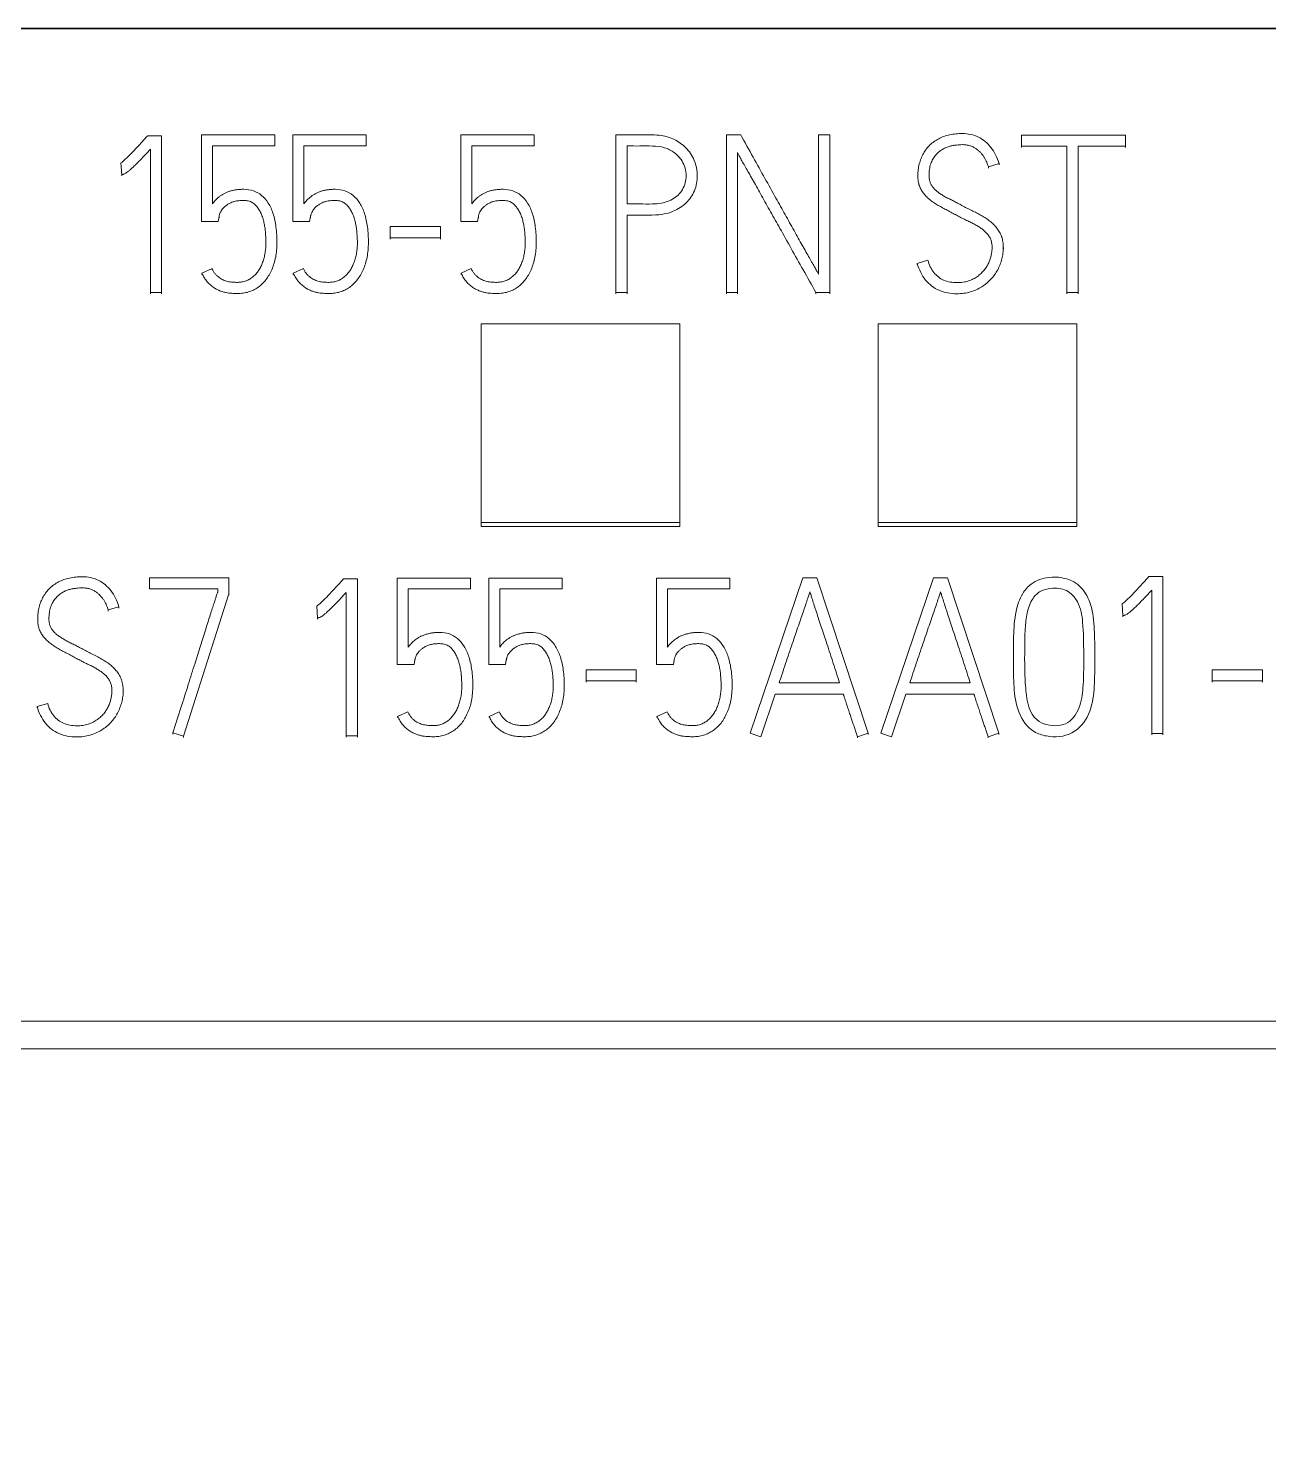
# Model space of a CAD drawing. Header units: millimetres. Extents: x 4137 to 6698, y 1400 to 3585.
# Drawn here: x 5911.28 to 5923.78, y 3358.62 to 3372.78 of the extents above; entities that cross this region are included whole.
import ezdxf

# ---------------------------------------------------------------- set-up
doc = ezdxf.new("R2010")
doc.units = ezdxf.units.MM
doc.layers.add('000-PI-Oprema', color=30, linetype='Continuous', lineweight=5)

msp = doc.modelspace()

# ---------------------------------------------------------------- linework, layer by layer
at = {"color": 0, "linetype": 'ByBlock', "lineweight": 0, "ltscale": 0.25}
msp.add_lwpolyline([(5903.448, 3372.785), (5938.248, 3372.785), (5938.248, 3225.778), (5903.448, 3225.778), (5903.448, 3372.785)], dxfattribs=at)
at = {"layer": '000-PI-Oprema', "color": 0, "linetype": 'ByBlock', "lineweight": 0}
for p, q in [((5933.248, 3372.778), (5908.448, 3372.778)), ((5912.489, 3371.701), (5912.628, 3371.701)), ((5912.628, 3371.701), (5912.628, 3370.121)), ((5913.769, 3371.71), (5913.03, 3371.71)), ((5913.03, 3371.71), (5913.03, 3370.838)), ((5913.141, 3371.015), (5913.141, 3371.6)), ((5913.141, 3371.6), (5913.769, 3371.6)), ((5913.769, 3371.6), (5913.769, 3371.71)), ((5914.69, 3371.71), (5913.951, 3371.71)), ((5913.951, 3371.71), (5913.951, 3370.838)), ((5914.062, 3371.015), (5914.062, 3371.6)), ((5914.062, 3371.6), (5914.69, 3371.6)), ((5914.69, 3371.6), (5914.69, 3371.71)), ((5915.642, 3371.71), (5915.642, 3370.838)), ((5916.381, 3371.71), (5915.642, 3371.71)), ((5915.753, 3371.6), (5916.381, 3371.6)), ((5915.753, 3371.015), (5915.753, 3371.6)), ((5916.381, 3371.6), (5916.381, 3371.71)), ((5917.204, 3370.123), (5917.204, 3371.71)), ((5917.318, 3371.015), (5917.318, 3371.598)), ((5918.318, 3371.71), (5918.318, 3370.123)), ((5918.463, 3371.71), (5918.318, 3371.71)), ((5919.359, 3371.71), (5919.246, 3371.71)), ((5919.246, 3371.71), (5919.246, 3370.306)), ((5919.359, 3370.123), (5919.359, 3371.71)), ((5922.337, 3371.708), (5921.292, 3371.708)), ((5921.292, 3371.708), (5921.292, 3371.596)), ((5921.292, 3371.596), (5921.749, 3371.596)), ((5921.292, 3371.596), (5921.292, 3371.583)), ((5921.749, 3371.596), (5921.749, 3370.123)), ((5921.862, 3370.123), (5921.862, 3371.596)), ((5921.862, 3371.596), (5922.337, 3371.596)), ((5922.337, 3371.596), (5922.337, 3371.708)), ((5922.337, 3371.596), (5922.337, 3371.583)), ((5912.518, 3370.121), (5912.518, 3371.565)), ((5918.429, 3370.123), (5918.429, 3371.532)), ((5912.22, 3371.427), (5912.22, 3371.414)), ((5912.227, 3371.31), (5912.22, 3371.427)), ((5912.227, 3371.31), (5912.227, 3371.297)), ((5920.247, 3371.299), (5920.247, 3371.287)), ((5920.957, 3371.389), (5921.066, 3371.42)), ((5920.957, 3371.389), (5920.957, 3371.376)), ((5921.066, 3371.42), (5921.066, 3371.407)), ((5918.025, 3371.284), (5918.025, 3371.296)), ((5913.199, 3370.838), (5913.208, 3370.887)), ((5913.208, 3370.887), (5913.208, 3370.874)), ((5914.12, 3370.838), (5914.129, 3370.887)), ((5914.129, 3370.887), (5914.129, 3370.874)), ((5915.811, 3370.838), (5915.82, 3370.887)), ((5915.82, 3370.887), (5915.82, 3370.874)), ((5917.318, 3370.902), (5917.318, 3370.123)), ((5913.03, 3370.838), (5913.199, 3370.838)), ((5913.951, 3370.838), (5914.12, 3370.838)), ((5915.438, 3370.786), (5914.932, 3370.786)), ((5914.932, 3370.786), (5914.932, 3370.673)), ((5915.438, 3370.673), (5915.438, 3370.786)), ((5915.642, 3370.838), (5915.811, 3370.838)), ((5913.791, 3370.62), (5913.791, 3370.633)), ((5914.712, 3370.62), (5914.712, 3370.633)), ((5914.932, 3370.673), (5915.438, 3370.673)), ((5914.932, 3370.673), (5914.932, 3370.661)), ((5915.438, 3370.673), (5915.438, 3370.661)), ((5916.403, 3370.62), (5916.403, 3370.633)), ((5921.108, 3370.562), (5921.108, 3370.574)), ((5913.137, 3370.363), (5913.035, 3370.317)), ((5913.035, 3370.317), (5913.035, 3370.304)), ((5914.058, 3370.363), (5913.956, 3370.317)), ((5913.956, 3370.317), (5913.956, 3370.304)), ((5915.749, 3370.363), (5915.647, 3370.317)), ((5915.647, 3370.317), (5915.647, 3370.304)), ((5920.349, 3370.447), (5920.24, 3370.416)), ((5920.24, 3370.416), (5920.24, 3370.403)), ((5912.518, 3370.121), (5912.518, 3370.108)), ((5912.628, 3370.121), (5912.518, 3370.121)), ((5912.628, 3370.121), (5912.628, 3370.108)), ((5917.204, 3370.123), (5917.204, 3370.11)), ((5917.318, 3370.123), (5917.204, 3370.123)), ((5917.318, 3370.123), (5917.318, 3370.11)), ((5918.318, 3370.123), (5918.318, 3370.11)), ((5918.318, 3370.123), (5918.429, 3370.123)), ((5918.429, 3370.123), (5918.429, 3370.11)), ((5919.219, 3370.123), (5919.359, 3370.123)), ((5919.219, 3370.123), (5919.219, 3370.11)), ((5919.359, 3370.123), (5919.359, 3370.11)), ((5921.749, 3370.123), (5921.862, 3370.123)), ((5921.749, 3370.123), (5921.749, 3370.11)), ((5921.862, 3370.123), (5921.862, 3370.11)), ((5915.848, 3369.806), (5917.848, 3369.806)), ((5915.848, 3367.805), (5915.848, 3369.806)), ((5917.848, 3369.806), (5917.848, 3367.805)), ((5919.848, 3367.805), (5919.848, 3369.806)), ((5919.848, 3369.806), (5921.848, 3369.806)), ((5921.848, 3369.806), (5921.848, 3367.805)), ((5917.848, 3367.805), (5915.848, 3367.805)), ((5915.848, 3367.805), (5915.848, 3367.767)), ((5915.848, 3367.767), (5917.848, 3367.767)), ((5917.848, 3367.805), (5917.848, 3367.767)), ((5921.848, 3367.805), (5919.848, 3367.805)), ((5919.848, 3367.805), (5919.848, 3367.767)), ((5919.848, 3367.767), (5921.848, 3367.767)), ((5921.848, 3367.805), (5921.848, 3367.767)), ((5913.305, 3367.249), (5912.506, 3367.249)), ((5912.506, 3367.249), (5912.506, 3367.137)), ((5913.305, 3367.088), (5913.305, 3367.249)), ((5914.462, 3367.238), (5914.601, 3367.238)), ((5914.601, 3367.238), (5914.601, 3365.657)), ((5915.742, 3367.247), (5915.003, 3367.247)), ((5915.003, 3367.247), (5915.003, 3366.375)), ((5915.742, 3367.137), (5915.742, 3367.247)), ((5916.663, 3367.247), (5915.924, 3367.247)), ((5915.924, 3367.247), (5915.924, 3366.375)), ((5916.663, 3367.137), (5916.663, 3367.247)), ((5918.354, 3367.247), (5917.615, 3367.247)), ((5917.615, 3367.247), (5917.615, 3366.375)), ((5918.354, 3367.137), (5918.354, 3367.247)), ((5919.088, 3367.249), (5918.558, 3365.684)), ((5919.23, 3367.249), (5919.088, 3367.249)), ((5919.747, 3365.684), (5919.23, 3367.249)), ((5920.404, 3367.249), (5919.874, 3365.684)), ((5920.546, 3367.249), (5920.404, 3367.249)), ((5921.063, 3365.684), (5920.546, 3367.249)), ((5922.575, 3367.262), (5922.715, 3367.262)), ((5922.715, 3367.262), (5922.715, 3365.681)), ((5912.506, 3367.137), (5913.194, 3367.137)), ((5912.85, 3365.653), (5913.305, 3367.088)), ((5913.194, 3367.137), (5913.194, 3367.106)), ((5913.305, 3367.088), (5913.305, 3367.075)), ((5914.49, 3365.657), (5914.49, 3367.101)), ((5915.114, 3366.551), (5915.114, 3367.137)), ((5915.114, 3367.137), (5915.742, 3367.137)), ((5916.035, 3366.551), (5916.035, 3367.137)), ((5916.035, 3367.137), (5916.663, 3367.137)), ((5917.726, 3366.551), (5917.726, 3367.137)), ((5917.726, 3367.137), (5918.354, 3367.137)), ((5922.604, 3365.681), (5922.604, 3367.125)), ((5912.091, 3366.925), (5912.2, 3366.956)), ((5912.091, 3366.925), (5912.091, 3366.913)), ((5912.2, 3366.956), (5912.2, 3366.943)), ((5914.193, 3366.963), (5914.193, 3366.95)), ((5914.2, 3366.846), (5914.193, 3366.963)), ((5922.313, 3366.87), (5922.306, 3366.987)), ((5922.306, 3366.987), (5922.306, 3366.974)), ((5911.381, 3366.836), (5911.381, 3366.823)), ((5914.2, 3366.846), (5914.2, 3366.833)), ((5922.313, 3366.87), (5922.313, 3366.857)), ((5921.21, 3366.49), (5921.21, 3366.477)), ((5915.003, 3366.375), (5915.172, 3366.375)), ((5915.172, 3366.375), (5915.181, 3366.423)), ((5915.181, 3366.423), (5915.181, 3366.411)), ((5915.924, 3366.375), (5916.093, 3366.375)), ((5916.093, 3366.375), (5916.101, 3366.423)), ((5916.101, 3366.423), (5916.101, 3366.411)), ((5917.615, 3366.375), (5917.784, 3366.375)), ((5917.784, 3366.375), (5917.792, 3366.423)), ((5917.792, 3366.423), (5917.792, 3366.411)), ((5922.029, 3366.459), (5922.029, 3366.471)), ((5916.905, 3366.322), (5916.905, 3366.21)), ((5917.411, 3366.322), (5916.905, 3366.322)), ((5916.905, 3366.21), (5917.411, 3366.21)), ((5916.905, 3366.21), (5916.905, 3366.197)), ((5917.411, 3366.21), (5917.411, 3366.322)), ((5917.411, 3366.21), (5917.411, 3366.197)), ((5923.212, 3366.322), (5923.718, 3366.322)), ((5923.212, 3366.21), (5923.212, 3366.322)), ((5923.212, 3366.21), (5923.212, 3366.197)), ((5923.718, 3366.21), (5923.212, 3366.21)), ((5923.718, 3366.322), (5923.718, 3366.21)), ((5923.718, 3366.21), (5923.718, 3366.197)), ((5912.242, 3366.098), (5912.242, 3366.111)), ((5915.764, 3366.157), (5915.764, 3366.169)), ((5916.685, 3366.157), (5916.685, 3366.169)), ((5918.376, 3366.157), (5918.376, 3366.169)), ((5918.665, 3365.649), (5918.811, 3366.078)), ((5918.811, 3366.078), (5919.497, 3366.078)), ((5919.459, 3366.19), (5918.849, 3366.19)), ((5919.497, 3366.078), (5919.497, 3366.065)), ((5919.981, 3365.649), (5920.127, 3366.078)), ((5920.127, 3366.078), (5920.813, 3366.078)), ((5920.775, 3366.19), (5920.165, 3366.19)), ((5920.813, 3366.078), (5920.813, 3366.065)), ((5911.483, 3365.983), (5911.375, 3365.952)), ((5911.375, 3365.952), (5911.375, 3365.94)), ((5915.109, 3365.9), (5915.007, 3365.853)), ((5915.007, 3365.853), (5915.007, 3365.841)), ((5916.03, 3365.9), (5915.928, 3365.853)), ((5915.928, 3365.853), (5915.928, 3365.841)), ((5917.721, 3365.9), (5917.619, 3365.853)), ((5917.619, 3365.853), (5917.619, 3365.841)), ((5912.744, 3365.688), (5912.744, 3365.675)), ((5912.744, 3365.688), (5912.85, 3365.653)), ((5912.85, 3365.653), (5912.85, 3365.64)), ((5914.601, 3365.657), (5914.49, 3365.657)), ((5914.49, 3365.657), (5914.49, 3365.645)), ((5914.601, 3365.657), (5914.601, 3365.645)), ((5918.558, 3365.684), (5918.665, 3365.649)), ((5919.639, 3365.649), (5919.747, 3365.684)), ((5919.639, 3365.649), (5919.639, 3365.636)), ((5919.747, 3365.684), (5919.747, 3365.671)), ((5919.874, 3365.684), (5919.981, 3365.649)), ((5920.955, 3365.649), (5921.063, 3365.684)), ((5920.955, 3365.649), (5920.955, 3365.636)), ((5921.063, 3365.684), (5921.063, 3365.671)), ((5922.715, 3365.681), (5922.604, 3365.681)), ((5922.604, 3365.681), (5922.604, 3365.669)), ((5922.715, 3365.681), (5922.715, 3365.669)), ((5933.248, 3362.784), (5908.448, 3362.784)), ((5933.348, 3362.504), (5908.348, 3362.504))]:
    msp.add_line(p, q, dxfattribs=at)
for points, knots in [([(5921.066, 3371.42), (5921.056, 3371.45), (5921.034, 3371.508), (5920.987, 3371.585), (5920.927, 3371.646), (5920.858, 3371.691), (5920.779, 3371.718), (5920.701, 3371.725), (5920.63, 3371.721), (5920.568, 3371.712), (5920.51, 3371.695), (5920.457, 3371.672), (5920.41, 3371.644), (5920.368, 3371.609), (5920.332, 3371.568), (5920.302, 3371.523), (5920.278, 3371.472), (5920.26, 3371.417), (5920.249, 3371.358), (5920.246, 3371.3), (5920.249, 3371.245), (5920.26, 3371.197), (5920.28, 3371.155), (5920.306, 3371.118), (5920.336, 3371.084), (5920.371, 3371.053), (5920.41, 3371.025), (5920.452, 3370.999), (5920.497, 3370.975), (5920.543, 3370.951), (5920.59, 3370.926), (5920.637, 3370.9), (5920.682, 3370.876), (5920.727, 3370.854), (5920.77, 3370.833), (5920.811, 3370.813), (5920.85, 3370.792), (5920.885, 3370.769), (5920.916, 3370.744), (5920.943, 3370.717), (5920.966, 3370.688), (5920.983, 3370.655), (5920.993, 3370.616), (5920.996, 3370.577), (5920.993, 3370.538), (5920.987, 3370.501), (5920.976, 3370.461), (5920.961, 3370.421), (5920.941, 3370.383), (5920.915, 3370.347), (5920.884, 3370.313), (5920.847, 3370.283), (5920.805, 3370.257), (5920.756, 3370.236), (5920.7, 3370.225), (5920.615, 3370.219), (5920.505, 3370.235), (5920.398, 3370.32), (5920.358, 3370.402), (5920.349, 3370.447)], [0, 0, 0, 0, 0.029502, 0.056552, 0.082213, 0.107035, 0.131706, 0.157625, 0.177725, 0.196768, 0.215008, 0.232485, 0.249262, 0.265692, 0.282067, 0.298646, 0.315747, 0.333416, 0.35172, 0.370963, 0.387214, 0.402039, 0.415923, 0.429557, 0.443355, 0.457518, 0.472137, 0.48722, 0.502837, 0.518847, 0.535063, 0.551489, 0.567151, 0.582304, 0.596956, 0.611001, 0.624363, 0.637091, 0.649186, 0.660727, 0.671894, 0.683121, 0.695107, 0.708316, 0.719066, 0.730707, 0.743348, 0.756492, 0.769735, 0.783289, 0.797204, 0.811603, 0.826753, 0.842746, 0.859925, 0.878764, 0.920226, 0.957605, 1, 1, 1, 1]), ([(5912.22, 3371.427), (5912.235, 3371.439), (5912.269, 3371.468), (5912.323, 3371.522), (5912.379, 3371.582), (5912.436, 3371.643), (5912.47, 3371.681), (5912.489, 3371.701)], [0, 0, 0, 0, 0.14828, 0.351812, 0.596934, 0.786757, 1, 1, 1, 1]), ([(5917.204, 3371.71), (5917.266, 3371.71), (5917.389, 3371.709), (5917.542, 3371.712), (5917.679, 3371.706), (5917.798, 3371.668), (5917.918, 3371.586), (5918.011, 3371.445), (5918.038, 3371.272), (5917.99, 3371.11), (5917.888, 3370.991), (5917.762, 3370.925), (5917.627, 3370.9), (5917.513, 3370.903), (5917.406, 3370.902), (5917.347, 3370.902), (5917.318, 3370.902)], [0, 0, 0, 0, 0.093054, 0.186108, 0.233138, 0.300348, 0.37133, 0.450927, 0.550731, 0.628401, 0.702858, 0.783505, 0.838036, 0.909661, 0.955896, 1, 1, 1, 1]), ([(5917.318, 3371.598), (5917.36, 3371.598), (5917.445, 3371.597), (5917.571, 3371.6), (5917.693, 3371.589), (5917.811, 3371.529), (5917.902, 3371.416), (5917.924, 3371.263), (5917.867, 3371.122), (5917.737, 3371.029), (5917.588, 3371.011), (5917.445, 3371.015), (5917.36, 3371.015), (5917.318, 3371.015)], [0, 0, 0, 0, 0.084625, 0.169251, 0.250364, 0.325848, 0.426643, 0.527499, 0.623199, 0.715506, 0.830749, 0.915375, 1, 1, 1, 1]), ([(5919.246, 3370.306), (5919.241, 3370.315), (5919.23, 3370.336), (5919.209, 3370.373), (5919.183, 3370.419), (5919.153, 3370.472), (5919.119, 3370.533), (5919.082, 3370.599), (5919.042, 3370.671), (5918.999, 3370.747), (5918.955, 3370.826), (5918.909, 3370.907), (5918.864, 3370.99), (5918.796, 3371.111), (5918.704, 3371.276), (5918.586, 3371.489), (5918.504, 3371.635), (5918.463, 3371.71)], [0, 0, 0, 0, 0.019057, 0.045144, 0.078261, 0.117077, 0.160259, 0.207807, 0.259003, 0.31313, 0.370188, 0.428711, 0.487234, 0.545757, 0.688172, 0.839586, 1, 1, 1, 1]), ([(5920.24, 3370.416), (5920.249, 3370.384), (5920.272, 3370.325), (5920.321, 3370.247), (5920.384, 3370.185), (5920.46, 3370.141), (5920.546, 3370.115), (5920.631, 3370.108), (5920.709, 3370.113), (5920.775, 3370.126), (5920.836, 3370.149), (5920.891, 3370.179), (5920.941, 3370.214), (5920.984, 3370.255), (5921.021, 3370.301), (5921.052, 3370.351), (5921.077, 3370.404), (5921.095, 3370.46), (5921.105, 3370.517), (5921.109, 3370.575), (5921.105, 3370.631), (5921.093, 3370.684), (5921.072, 3370.731), (5921.043, 3370.772), (5921.011, 3370.809), (5920.973, 3370.842), (5920.931, 3370.871), (5920.886, 3370.899), (5920.838, 3370.924), (5920.789, 3370.948), (5920.739, 3370.973), (5920.693, 3370.998), (5920.648, 3371.022), (5920.605, 3371.044), (5920.565, 3371.064), (5920.526, 3371.083), (5920.491, 3371.104), (5920.459, 3371.125), (5920.43, 3371.147), (5920.406, 3371.171), (5920.386, 3371.198), (5920.371, 3371.227), (5920.362, 3371.261), (5920.359, 3371.306), (5920.362, 3371.359), (5920.374, 3371.417), (5920.396, 3371.464), (5920.423, 3371.503), (5920.454, 3371.536), (5920.488, 3371.561), (5920.524, 3371.58), (5920.561, 3371.595), (5920.599, 3371.603), (5920.634, 3371.607), (5920.666, 3371.61), (5920.699, 3371.612), (5920.734, 3371.61), (5920.77, 3371.602), (5920.803, 3371.589), (5920.831, 3371.572), (5920.857, 3371.553), (5920.88, 3371.531), (5920.899, 3371.508), (5920.916, 3371.484), (5920.929, 3371.459), (5920.941, 3371.434), (5920.95, 3371.411), (5920.955, 3371.396), (5920.957, 3371.389)], [0, 0, 0, 0, 0.030216, 0.057834, 0.084112, 0.110126, 0.13699, 0.166062, 0.187444, 0.207786, 0.227532, 0.246694, 0.265147, 0.28321, 0.301078, 0.318906, 0.33698, 0.354995, 0.372624, 0.390132, 0.408102, 0.424528, 0.439934, 0.454952, 0.469937, 0.485134, 0.500714, 0.516729, 0.533253, 0.550073, 0.566929, 0.583824, 0.598837, 0.613277, 0.627146, 0.64033, 0.652736, 0.664395, 0.675364, 0.685785, 0.695827, 0.705789, 0.716159, 0.727332, 0.74751, 0.765141, 0.780786, 0.795151, 0.808601, 0.821478, 0.833928, 0.845962, 0.857807, 0.868933, 0.878649, 0.88698, 0.899043, 0.910208, 0.920757, 0.930874, 0.940594, 0.950061, 0.959303, 0.96829, 0.9771, 0.985473, 0.993098, 1, 1, 1, 1]), ([(5912.518, 3371.565), (5912.5, 3371.546), (5912.466, 3371.511), (5912.42, 3371.462), (5912.381, 3371.423), (5912.348, 3371.391), (5912.321, 3371.365), (5912.297, 3371.345), (5912.278, 3371.33), (5912.263, 3371.32), (5912.251, 3371.314), (5912.242, 3371.312), (5912.234, 3371.31), (5912.229, 3371.31), (5912.227, 3371.31)], [0, 0, 0, 0, 0.200504, 0.370797, 0.510902, 0.6264, 0.722885, 0.800448, 0.861213, 0.907383, 0.939504, 0.963232, 0.983337, 1, 1, 1, 1]), ([(5918.429, 3371.532), (5918.434, 3371.523), (5918.445, 3371.503), (5918.464, 3371.467), (5918.49, 3371.422), (5918.52, 3371.369), (5918.554, 3371.309), (5918.591, 3371.243), (5918.631, 3371.171), (5918.674, 3371.096), (5918.718, 3371.016), (5918.764, 3370.934), (5918.811, 3370.851), (5918.88, 3370.729), (5918.973, 3370.562), (5919.094, 3370.347), (5919.177, 3370.199), (5919.219, 3370.123)], [0, 0, 0, 0, 0.017881, 0.043036, 0.075471, 0.113785, 0.156579, 0.203853, 0.254825, 0.308715, 0.365522, 0.423995, 0.482881, 0.542179, 0.685414, 0.838021, 1, 1, 1, 1]), ([(5913.035, 3370.317), (5913.042, 3370.301), (5913.058, 3370.27), (5913.086, 3370.23), (5913.119, 3370.198), (5913.153, 3370.173), (5913.187, 3370.152), (5913.221, 3370.137), (5913.255, 3370.126), (5913.288, 3370.119), (5913.32, 3370.115), (5913.348, 3370.114), (5913.373, 3370.112), (5913.406, 3370.112), (5913.45, 3370.115), (5913.504, 3370.126), (5913.554, 3370.146), (5913.601, 3370.173), (5913.644, 3370.208), (5913.681, 3370.25), (5913.713, 3370.298), (5913.74, 3370.352), (5913.763, 3370.412), (5913.78, 3370.478), (5913.789, 3370.55), (5913.793, 3370.652), (5913.786, 3370.776), (5913.759, 3370.911), (5913.711, 3371.021), (5913.643, 3371.103), (5913.555, 3371.153), (5913.476, 3371.163), (5913.417, 3371.161), (5913.379, 3371.157), (5913.345, 3371.151), (5913.313, 3371.142), (5913.283, 3371.131), (5913.257, 3371.118), (5913.232, 3371.103), (5913.21, 3371.087), (5913.19, 3371.07), (5913.172, 3371.052), (5913.155, 3371.034), (5913.146, 3371.021), (5913.141, 3371.015)], [0, 0, 0, 0, 0.024069, 0.045895, 0.065947, 0.084694, 0.102332, 0.119106, 0.135048, 0.150058, 0.164263, 0.177124, 0.187995, 0.196882, 0.221955, 0.246228, 0.270266, 0.294235, 0.318316, 0.3431, 0.368916, 0.395996, 0.424718, 0.455141, 0.487371, 0.521739, 0.59301, 0.653818, 0.706175, 0.751859, 0.794087, 0.838462, 0.856298, 0.873015, 0.888721, 0.903495, 0.9174, 0.930548, 0.943125, 0.955271, 0.967063, 0.978466, 0.989425, 1, 1, 1, 1]), ([(5913.956, 3370.317), (5913.963, 3370.301), (5913.979, 3370.27), (5914.007, 3370.23), (5914.04, 3370.198), (5914.073, 3370.173), (5914.108, 3370.152), (5914.142, 3370.137), (5914.176, 3370.126), (5914.209, 3370.119), (5914.241, 3370.115), (5914.269, 3370.114), (5914.294, 3370.112), (5914.327, 3370.112), (5914.371, 3370.115), (5914.425, 3370.126), (5914.475, 3370.146), (5914.522, 3370.173), (5914.564, 3370.208), (5914.602, 3370.25), (5914.634, 3370.298), (5914.661, 3370.352), (5914.684, 3370.412), (5914.7, 3370.478), (5914.71, 3370.55), (5914.714, 3370.652), (5914.707, 3370.776), (5914.68, 3370.911), (5914.632, 3371.021), (5914.564, 3371.103), (5914.476, 3371.153), (5914.397, 3371.163), (5914.338, 3371.161), (5914.3, 3371.157), (5914.266, 3371.151), (5914.234, 3371.142), (5914.204, 3371.131), (5914.178, 3371.118), (5914.153, 3371.103), (5914.131, 3371.087), (5914.111, 3371.07), (5914.093, 3371.052), (5914.076, 3371.034), (5914.067, 3371.021), (5914.062, 3371.015)], [0, 0, 0, 0, 0.024069, 0.045895, 0.065947, 0.084694, 0.102332, 0.119106, 0.135048, 0.150058, 0.164263, 0.177124, 0.187995, 0.196882, 0.221955, 0.246228, 0.270266, 0.294235, 0.318316, 0.3431, 0.368916, 0.395996, 0.424718, 0.455141, 0.487371, 0.521739, 0.59301, 0.653818, 0.706175, 0.751859, 0.794087, 0.838462, 0.856298, 0.873015, 0.888721, 0.903495, 0.9174, 0.930548, 0.943125, 0.955271, 0.967063, 0.978466, 0.989425, 1, 1, 1, 1]), ([(5915.647, 3370.317), (5915.654, 3370.301), (5915.67, 3370.27), (5915.698, 3370.23), (5915.731, 3370.198), (5915.764, 3370.173), (5915.799, 3370.152), (5915.833, 3370.137), (5915.867, 3370.126), (5915.9, 3370.119), (5915.932, 3370.115), (5915.96, 3370.114), (5915.985, 3370.112), (5916.018, 3370.112), (5916.062, 3370.115), (5916.116, 3370.126), (5916.166, 3370.146), (5916.213, 3370.173), (5916.255, 3370.208), (5916.293, 3370.25), (5916.325, 3370.298), (5916.352, 3370.352), (5916.375, 3370.412), (5916.391, 3370.478), (5916.401, 3370.55), (5916.405, 3370.652), (5916.398, 3370.776), (5916.371, 3370.911), (5916.323, 3371.021), (5916.255, 3371.103), (5916.167, 3371.153), (5916.088, 3371.163), (5916.029, 3371.161), (5915.991, 3371.157), (5915.957, 3371.151), (5915.925, 3371.142), (5915.895, 3371.131), (5915.869, 3371.118), (5915.844, 3371.103), (5915.822, 3371.087), (5915.802, 3371.07), (5915.784, 3371.052), (5915.767, 3371.034), (5915.758, 3371.021), (5915.753, 3371.015)], [0, 0, 0, 0, 0.024069, 0.045895, 0.065947, 0.084694, 0.102332, 0.119106, 0.135048, 0.150058, 0.164263, 0.177124, 0.187995, 0.196882, 0.221955, 0.246228, 0.270266, 0.294235, 0.318316, 0.3431, 0.368916, 0.395996, 0.424718, 0.455141, 0.487371, 0.521739, 0.59301, 0.653818, 0.706175, 0.751859, 0.794087, 0.838462, 0.856298, 0.873015, 0.888721, 0.903495, 0.9174, 0.930548, 0.943125, 0.955271, 0.967063, 0.978466, 0.989425, 1, 1, 1, 1]), ([(5913.208, 3370.887), (5913.208, 3370.889), (5913.209, 3370.895), (5913.212, 3370.905), (5913.217, 3370.92), (5913.224, 3370.937), (5913.237, 3370.956), (5913.252, 3370.975), (5913.273, 3370.994), (5913.298, 3371.012), (5913.328, 3371.028), (5913.365, 3371.041), (5913.408, 3371.048), (5913.455, 3371.051), (5913.502, 3371.047), (5913.544, 3371.03), (5913.578, 3371.002), (5913.604, 3370.967), (5913.627, 3370.928), (5913.645, 3370.885), (5913.658, 3370.839), (5913.668, 3370.792), (5913.674, 3370.746), (5913.677, 3370.702), (5913.68, 3370.662), (5913.681, 3370.619), (5913.679, 3370.573), (5913.673, 3370.522), (5913.662, 3370.473), (5913.648, 3370.427), (5913.63, 3370.384), (5913.608, 3370.345), (5913.582, 3370.311), (5913.552, 3370.281), (5913.518, 3370.256), (5913.48, 3370.238), (5913.438, 3370.227), (5913.401, 3370.224), (5913.369, 3370.225), (5913.344, 3370.226), (5913.32, 3370.228), (5913.296, 3370.232), (5913.272, 3370.239), (5913.25, 3370.248), (5913.228, 3370.26), (5913.207, 3370.274), (5913.187, 3370.29), (5913.168, 3370.31), (5913.151, 3370.335), (5913.141, 3370.353), (5913.137, 3370.363)], [0, 0, 0, 0, 0.003835, 0.010291, 0.019409, 0.030552, 0.043292, 0.05784, 0.074033, 0.091897, 0.111744, 0.133944, 0.159245, 0.188187, 0.215554, 0.240583, 0.265389, 0.291021, 0.31727, 0.344637, 0.372616, 0.400483, 0.428409, 0.454895, 0.478324, 0.498718, 0.529219, 0.559061, 0.588457, 0.616902, 0.643928, 0.66984, 0.694837, 0.719271, 0.743714, 0.768159, 0.792837, 0.81861, 0.833136, 0.847541, 0.86185, 0.876011, 0.890073, 0.904195, 0.91847, 0.932995, 0.947925, 0.96372, 0.980987, 1, 1, 1, 1]), ([(5914.129, 3370.887), (5914.129, 3370.889), (5914.13, 3370.895), (5914.133, 3370.905), (5914.138, 3370.92), (5914.145, 3370.937), (5914.158, 3370.956), (5914.173, 3370.975), (5914.193, 3370.994), (5914.219, 3371.012), (5914.249, 3371.028), (5914.286, 3371.041), (5914.329, 3371.048), (5914.376, 3371.051), (5914.423, 3371.047), (5914.465, 3371.03), (5914.499, 3371.002), (5914.525, 3370.967), (5914.548, 3370.928), (5914.566, 3370.885), (5914.579, 3370.839), (5914.589, 3370.792), (5914.595, 3370.746), (5914.598, 3370.702), (5914.601, 3370.662), (5914.602, 3370.619), (5914.6, 3370.573), (5914.594, 3370.522), (5914.583, 3370.473), (5914.569, 3370.427), (5914.551, 3370.384), (5914.529, 3370.345), (5914.503, 3370.311), (5914.473, 3370.281), (5914.439, 3370.256), (5914.401, 3370.238), (5914.359, 3370.227), (5914.321, 3370.224), (5914.29, 3370.225), (5914.265, 3370.226), (5914.241, 3370.228), (5914.217, 3370.232), (5914.193, 3370.239), (5914.171, 3370.248), (5914.149, 3370.26), (5914.128, 3370.274), (5914.108, 3370.29), (5914.089, 3370.31), (5914.072, 3370.335), (5914.062, 3370.353), (5914.058, 3370.363)], [0, 0, 0, 0, 0.003835, 0.010291, 0.019409, 0.030552, 0.043292, 0.05784, 0.074033, 0.091897, 0.111744, 0.133944, 0.159245, 0.188187, 0.215554, 0.240583, 0.265389, 0.291021, 0.31727, 0.344637, 0.372616, 0.400483, 0.428409, 0.454895, 0.478324, 0.498718, 0.529219, 0.559061, 0.588457, 0.616902, 0.643928, 0.66984, 0.694837, 0.719271, 0.743714, 0.768159, 0.792837, 0.81861, 0.833136, 0.847541, 0.86185, 0.876011, 0.890073, 0.904195, 0.91847, 0.932995, 0.947925, 0.96372, 0.980987, 1, 1, 1, 1]), ([(5915.82, 3370.887), (5915.82, 3370.889), (5915.821, 3370.895), (5915.824, 3370.905), (5915.829, 3370.92), (5915.836, 3370.937), (5915.849, 3370.956), (5915.864, 3370.975), (5915.884, 3370.994), (5915.91, 3371.012), (5915.94, 3371.028), (5915.977, 3371.041), (5916.02, 3371.048), (5916.067, 3371.051), (5916.114, 3371.047), (5916.156, 3371.03), (5916.19, 3371.002), (5916.216, 3370.967), (5916.239, 3370.928), (5916.257, 3370.885), (5916.27, 3370.839), (5916.28, 3370.792), (5916.286, 3370.746), (5916.289, 3370.702), (5916.292, 3370.662), (5916.293, 3370.619), (5916.291, 3370.573), (5916.285, 3370.522), (5916.274, 3370.473), (5916.26, 3370.427), (5916.242, 3370.384), (5916.22, 3370.345), (5916.194, 3370.311), (5916.164, 3370.281), (5916.13, 3370.256), (5916.092, 3370.238), (5916.05, 3370.227), (5916.012, 3370.224), (5915.981, 3370.225), (5915.956, 3370.226), (5915.932, 3370.228), (5915.908, 3370.232), (5915.884, 3370.239), (5915.862, 3370.248), (5915.84, 3370.26), (5915.819, 3370.274), (5915.799, 3370.29), (5915.78, 3370.31), (5915.763, 3370.335), (5915.753, 3370.353), (5915.749, 3370.363)], [0, 0, 0, 0, 0.003835, 0.010291, 0.019409, 0.030552, 0.043292, 0.05784, 0.074033, 0.091897, 0.111744, 0.133944, 0.159245, 0.188187, 0.215554, 0.240583, 0.265389, 0.291021, 0.31727, 0.344637, 0.372616, 0.400483, 0.428409, 0.454895, 0.478324, 0.498718, 0.529219, 0.559061, 0.588457, 0.616902, 0.643928, 0.66984, 0.694837, 0.719271, 0.743714, 0.768159, 0.792837, 0.81861, 0.833136, 0.847541, 0.86185, 0.876011, 0.890073, 0.904195, 0.91847, 0.932995, 0.947925, 0.96372, 0.980987, 1, 1, 1, 1]), ([(5912.2, 3366.956), (5912.191, 3366.987), (5912.169, 3367.044), (5912.121, 3367.121), (5912.062, 3367.182), (5911.993, 3367.228), (5911.914, 3367.255), (5911.836, 3367.262), (5911.765, 3367.258), (5911.702, 3367.248), (5911.645, 3367.232), (5911.592, 3367.209), (5911.544, 3367.18), (5911.502, 3367.145), (5911.467, 3367.105), (5911.436, 3367.059), (5911.412, 3367.009), (5911.394, 3366.954), (5911.384, 3366.895), (5911.38, 3366.836), (5911.384, 3366.781), (5911.395, 3366.733), (5911.414, 3366.691), (5911.44, 3366.655), (5911.471, 3366.621), (5911.506, 3366.59), (5911.544, 3366.562), (5911.586, 3366.535), (5911.631, 3366.511), (5911.678, 3366.488), (5911.725, 3366.463), (5911.771, 3366.437), (5911.817, 3366.413), (5911.861, 3366.39), (5911.904, 3366.37), (5911.946, 3366.35), (5911.984, 3366.328), (5912.019, 3366.305), (5912.051, 3366.281), (5912.077, 3366.254), (5912.1, 3366.225), (5912.118, 3366.191), (5912.127, 3366.153), (5912.13, 3366.113), (5912.128, 3366.075), (5912.121, 3366.037), (5912.111, 3365.998), (5912.096, 3365.958), (5912.075, 3365.92), (5912.05, 3365.883), (5912.019, 3365.85), (5911.982, 3365.82), (5911.939, 3365.793), (5911.89, 3365.773), (5911.834, 3365.761), (5911.75, 3365.756), (5911.64, 3365.771), (5911.532, 3365.856), (5911.492, 3365.938), (5911.483, 3365.983)], [0, 0, 0, 0, 0.029502, 0.056552, 0.082213, 0.107035, 0.131706, 0.157625, 0.177725, 0.196768, 0.215008, 0.232485, 0.249262, 0.265692, 0.282067, 0.298646, 0.315747, 0.333416, 0.35172, 0.370963, 0.387214, 0.402039, 0.415923, 0.429557, 0.443355, 0.457518, 0.472137, 0.48722, 0.502837, 0.518847, 0.535063, 0.551489, 0.567151, 0.582304, 0.596956, 0.611001, 0.624363, 0.637091, 0.649186, 0.660727, 0.671894, 0.683121, 0.695107, 0.708316, 0.719066, 0.730707, 0.743348, 0.756492, 0.769735, 0.783289, 0.797204, 0.811603, 0.826753, 0.842746, 0.859925, 0.878764, 0.920226, 0.957605, 1, 1, 1, 1]), ([(5914.193, 3366.963), (5914.207, 3366.975), (5914.242, 3367.005), (5914.296, 3367.059), (5914.352, 3367.118), (5914.409, 3367.179), (5914.443, 3367.217), (5914.462, 3367.238)], [0, 0, 0, 0, 0.14828, 0.351812, 0.596934, 0.786757, 1, 1, 1, 1]), ([(5921.696, 3367.25), (5921.739, 3367.243), (5921.844, 3367.209), (5921.963, 3367.076), (5922.02, 3366.868), (5922.029, 3366.634), (5922.029, 3366.38), (5922.028, 3366.126), (5921.988, 3365.869), (5921.817, 3365.655), (5921.582, 3365.636), (5921.372, 3365.706), (5921.243, 3365.894), (5921.21, 3366.149), (5921.21, 3366.403), (5921.209, 3366.657), (5921.223, 3366.891), (5921.283, 3367.076), (5921.398, 3367.21), (5921.546, 3367.26), (5921.654, 3367.257), (5921.696, 3367.25)], [0, 0, 0, 0, 0.03125, 0.078125, 0.125, 0.1875, 0.25, 0.3125, 0.375, 0.4375, 0.5, 0.53125, 0.59375, 0.65625, 0.71875, 0.78125, 0.84375, 0.890625, 0.921875, 0.96875, 1, 1, 1, 1]), ([(5922.306, 3366.987), (5922.321, 3366.999), (5922.355, 3367.028), (5922.409, 3367.083), (5922.466, 3367.142), (5922.522, 3367.203), (5922.557, 3367.241), (5922.575, 3367.262)], [0, 0, 0, 0, 0.14828, 0.351812, 0.596934, 0.786757, 1, 1, 1, 1]), ([(5911.375, 3365.952), (5911.384, 3365.921), (5911.407, 3365.862), (5911.456, 3365.784), (5911.519, 3365.722), (5911.594, 3365.678), (5911.681, 3365.651), (5911.766, 3365.644), (5911.843, 3365.649), (5911.91, 3365.663), (5911.971, 3365.686), (5912.026, 3365.715), (5912.076, 3365.751), (5912.119, 3365.792), (5912.156, 3365.837), (5912.187, 3365.887), (5912.211, 3365.941), (5912.229, 3365.997), (5912.24, 3366.054), (5912.244, 3366.111), (5912.24, 3366.168), (5912.228, 3366.221), (5912.206, 3366.267), (5912.178, 3366.308), (5912.145, 3366.345), (5912.107, 3366.378), (5912.065, 3366.408), (5912.021, 3366.435), (5911.973, 3366.46), (5911.923, 3366.484), (5911.874, 3366.509), (5911.827, 3366.535), (5911.782, 3366.558), (5911.74, 3366.58), (5911.699, 3366.6), (5911.661, 3366.62), (5911.626, 3366.641), (5911.594, 3366.661), (5911.565, 3366.684), (5911.541, 3366.708), (5911.52, 3366.734), (5911.505, 3366.764), (5911.496, 3366.797), (5911.493, 3366.843), (5911.497, 3366.896), (5911.509, 3366.953), (5911.53, 3367.001), (5911.558, 3367.04), (5911.588, 3367.072), (5911.622, 3367.098), (5911.658, 3367.117), (5911.696, 3367.131), (5911.733, 3367.139), (5911.769, 3367.144), (5911.801, 3367.147), (5911.834, 3367.148), (5911.868, 3367.146), (5911.905, 3367.139), (5911.937, 3367.125), (5911.966, 3367.109), (5911.992, 3367.089), (5912.014, 3367.068), (5912.033, 3367.044), (5912.05, 3367.02), (5912.064, 3366.995), (5912.075, 3366.971), (5912.084, 3366.947), (5912.089, 3366.932), (5912.091, 3366.925)], [0, 0, 0, 0, 0.030216, 0.057834, 0.084112, 0.110126, 0.13699, 0.166062, 0.187444, 0.207786, 0.227532, 0.246694, 0.265147, 0.28321, 0.301078, 0.318906, 0.33698, 0.354995, 0.372624, 0.390132, 0.408102, 0.424528, 0.439934, 0.454952, 0.469937, 0.485134, 0.500714, 0.516729, 0.533253, 0.550073, 0.566929, 0.583824, 0.598837, 0.613277, 0.627146, 0.64033, 0.652736, 0.664395, 0.675364, 0.685785, 0.695827, 0.705789, 0.716159, 0.727332, 0.74751, 0.765141, 0.780786, 0.795151, 0.808601, 0.821478, 0.833928, 0.845962, 0.857807, 0.868933, 0.878649, 0.88698, 0.899043, 0.910208, 0.920757, 0.930874, 0.940594, 0.950061, 0.959303, 0.96829, 0.9771, 0.985473, 0.993098, 1, 1, 1, 1]), ([(5913.194, 3367.106), (5913.193, 3367.103), (5913.189, 3367.092), (5913.182, 3367.07), (5913.171, 3367.036), (5913.157, 3366.991), (5913.139, 3366.937), (5913.119, 3366.874), (5913.097, 3366.805), (5913.073, 3366.729), (5913.048, 3366.648), (5913.021, 3366.564), (5912.994, 3366.477), (5912.952, 3366.348), (5912.896, 3366.168), (5912.822, 3365.934), (5912.77, 3365.772), (5912.744, 3365.688)], [0, 0, 0, 0, 0.006664, 0.022274, 0.046836, 0.07897, 0.117297, 0.161819, 0.211415, 0.264968, 0.322476, 0.382404, 0.443215, 0.50491, 0.65714, 0.82217, 1, 1, 1, 1]), ([(5914.49, 3367.101), (5914.472, 3367.082), (5914.439, 3367.047), (5914.393, 3366.999), (5914.354, 3366.959), (5914.321, 3366.927), (5914.293, 3366.901), (5914.27, 3366.881), (5914.251, 3366.867), (5914.236, 3366.856), (5914.224, 3366.85), (5914.214, 3366.848), (5914.207, 3366.846), (5914.202, 3366.846), (5914.2, 3366.846)], [0, 0, 0, 0, 0.200504, 0.370797, 0.510902, 0.6264, 0.722885, 0.800448, 0.861213, 0.907383, 0.939504, 0.963232, 0.983337, 1, 1, 1, 1]), ([(5918.849, 3366.19), (5918.86, 3366.223), (5918.882, 3366.288), (5918.915, 3366.387), (5918.948, 3366.486), (5918.981, 3366.583), (5919.013, 3366.676), (5919.043, 3366.764), (5919.071, 3366.845), (5919.096, 3366.919), (5919.118, 3366.984), (5919.136, 3367.038), (5919.149, 3367.078), (5919.157, 3367.1), (5919.159, 3367.108)], [0, 0, 0, 0, 0.106118, 0.213594, 0.322428, 0.429305, 0.530911, 0.627246, 0.716632, 0.797389, 0.869519, 0.929228, 0.972722, 1, 1, 1, 1]), ([(5919.159, 3367.108), (5919.162, 3367.1), (5919.169, 3367.078), (5919.182, 3367.038), (5919.199, 3366.984), (5919.22, 3366.919), (5919.244, 3366.845), (5919.271, 3366.764), (5919.3, 3366.676), (5919.331, 3366.583), (5919.363, 3366.486), (5919.395, 3366.387), (5919.427, 3366.288), (5919.449, 3366.223), (5919.459, 3366.19)], [0, 0, 0, 0, 0.027336, 0.070868, 0.130595, 0.202708, 0.283396, 0.372662, 0.4689, 0.570509, 0.677489, 0.786433, 0.893936, 1, 1, 1, 1]), ([(5920.165, 3366.19), (5920.176, 3366.223), (5920.198, 3366.288), (5920.231, 3366.387), (5920.264, 3366.486), (5920.297, 3366.583), (5920.329, 3366.676), (5920.359, 3366.764), (5920.387, 3366.845), (5920.412, 3366.919), (5920.434, 3366.984), (5920.452, 3367.038), (5920.465, 3367.078), (5920.473, 3367.1), (5920.475, 3367.108)], [0, 0, 0, 0, 0.106118, 0.213594, 0.322428, 0.429305, 0.530911, 0.627246, 0.716632, 0.797389, 0.869519, 0.929228, 0.972722, 1, 1, 1, 1]), ([(5920.475, 3367.108), (5920.478, 3367.1), (5920.485, 3367.078), (5920.498, 3367.038), (5920.515, 3366.984), (5920.536, 3366.919), (5920.56, 3366.845), (5920.587, 3366.764), (5920.616, 3366.676), (5920.647, 3366.583), (5920.679, 3366.486), (5920.711, 3366.387), (5920.743, 3366.288), (5920.765, 3366.223), (5920.775, 3366.19)], [0, 0, 0, 0, 0.027336, 0.070868, 0.130595, 0.202708, 0.283396, 0.372662, 0.4689, 0.570509, 0.677489, 0.786433, 0.893936, 1, 1, 1, 1]), ([(5921.484, 3367.114), (5921.515, 3367.13), (5921.603, 3367.15), (5921.752, 3367.139), (5921.88, 3366.997), (5921.917, 3366.766), (5921.917, 3366.487), (5921.919, 3366.205), (5921.893, 3365.961), (5921.78, 3365.761), (5921.575, 3365.748), (5921.373, 3365.845), (5921.333, 3366.083), (5921.322, 3366.314), (5921.323, 3366.528), (5921.325, 3366.721), (5921.342, 3366.895), (5921.388, 3367.032), (5921.453, 3367.097), (5921.484, 3367.114)], [0, 0, 0, 0, 0.03125, 0.078125, 0.125, 0.1875, 0.28125, 0.375, 0.4375, 0.5, 0.5625, 0.59375, 0.6875, 0.75, 0.8125, 0.875, 0.921875, 0.96875, 1, 1, 1, 1]), ([(5922.604, 3367.125), (5922.586, 3367.106), (5922.553, 3367.071), (5922.507, 3367.023), (5922.468, 3366.983), (5922.435, 3366.951), (5922.407, 3366.925), (5922.384, 3366.905), (5922.365, 3366.89), (5922.35, 3366.88), (5922.338, 3366.874), (5922.328, 3366.872), (5922.32, 3366.87), (5922.316, 3366.87), (5922.313, 3366.87)], [0, 0, 0, 0, 0.200504, 0.370797, 0.510902, 0.6264, 0.722885, 0.800448, 0.861213, 0.907383, 0.939504, 0.963232, 0.983337, 1, 1, 1, 1]), ([(5915.007, 3365.853), (5915.015, 3365.837), (5915.031, 3365.807), (5915.059, 3365.766), (5915.091, 3365.734), (5915.125, 3365.709), (5915.159, 3365.688), (5915.194, 3365.674), (5915.228, 3365.663), (5915.261, 3365.655), (5915.293, 3365.652), (5915.321, 3365.65), (5915.345, 3365.649), (5915.379, 3365.648), (5915.423, 3365.651), (5915.477, 3365.663), (5915.527, 3365.683), (5915.574, 3365.71), (5915.616, 3365.744), (5915.654, 3365.786), (5915.686, 3365.834), (5915.713, 3365.889), (5915.736, 3365.949), (5915.752, 3366.015), (5915.762, 3366.086), (5915.766, 3366.189), (5915.759, 3366.313), (5915.731, 3366.448), (5915.683, 3366.557), (5915.616, 3366.639), (5915.528, 3366.69), (5915.449, 3366.7), (5915.39, 3366.698), (5915.352, 3366.694), (5915.318, 3366.687), (5915.286, 3366.678), (5915.256, 3366.667), (5915.229, 3366.654), (5915.205, 3366.639), (5915.183, 3366.624), (5915.163, 3366.607), (5915.145, 3366.589), (5915.128, 3366.57), (5915.118, 3366.558), (5915.114, 3366.551)], [0, 0, 0, 0, 0.024069, 0.045895, 0.065947, 0.084694, 0.102332, 0.119106, 0.135048, 0.150058, 0.164263, 0.177124, 0.187995, 0.196882, 0.221955, 0.246228, 0.270266, 0.294235, 0.318316, 0.3431, 0.368916, 0.395996, 0.424718, 0.455141, 0.487371, 0.521739, 0.59301, 0.653818, 0.706175, 0.751859, 0.794087, 0.838462, 0.856298, 0.873015, 0.888721, 0.903495, 0.9174, 0.930548, 0.943125, 0.955271, 0.967063, 0.978466, 0.989425, 1, 1, 1, 1]), ([(5915.928, 3365.853), (5915.936, 3365.837), (5915.952, 3365.807), (5915.98, 3365.766), (5916.012, 3365.734), (5916.046, 3365.709), (5916.08, 3365.688), (5916.115, 3365.674), (5916.149, 3365.663), (5916.182, 3365.655), (5916.214, 3365.652), (5916.242, 3365.65), (5916.266, 3365.649), (5916.3, 3365.648), (5916.344, 3365.651), (5916.398, 3365.663), (5916.448, 3365.683), (5916.495, 3365.71), (5916.537, 3365.744), (5916.575, 3365.786), (5916.607, 3365.834), (5916.634, 3365.889), (5916.657, 3365.949), (5916.673, 3366.015), (5916.683, 3366.086), (5916.687, 3366.189), (5916.68, 3366.313), (5916.652, 3366.448), (5916.604, 3366.557), (5916.537, 3366.639), (5916.449, 3366.69), (5916.37, 3366.7), (5916.311, 3366.698), (5916.273, 3366.694), (5916.238, 3366.687), (5916.206, 3366.678), (5916.177, 3366.667), (5916.15, 3366.654), (5916.126, 3366.639), (5916.104, 3366.624), (5916.084, 3366.607), (5916.065, 3366.589), (5916.049, 3366.57), (5916.039, 3366.558), (5916.035, 3366.551)], [0, 0, 0, 0, 0.024069, 0.045895, 0.065947, 0.084694, 0.102332, 0.119106, 0.135048, 0.150058, 0.164263, 0.177124, 0.187995, 0.196882, 0.221955, 0.246228, 0.270266, 0.294235, 0.318316, 0.3431, 0.368916, 0.395996, 0.424718, 0.455141, 0.487371, 0.521739, 0.59301, 0.653818, 0.706175, 0.751859, 0.794087, 0.838462, 0.856298, 0.873015, 0.888721, 0.903495, 0.9174, 0.930548, 0.943125, 0.955271, 0.967063, 0.978466, 0.989425, 1, 1, 1, 1]), ([(5917.619, 3365.853), (5917.627, 3365.837), (5917.643, 3365.807), (5917.671, 3365.766), (5917.703, 3365.734), (5917.737, 3365.709), (5917.771, 3365.688), (5917.806, 3365.674), (5917.84, 3365.663), (5917.873, 3365.655), (5917.905, 3365.652), (5917.933, 3365.65), (5917.957, 3365.649), (5917.991, 3365.648), (5918.035, 3365.651), (5918.089, 3365.663), (5918.139, 3365.683), (5918.186, 3365.71), (5918.228, 3365.744), (5918.266, 3365.786), (5918.298, 3365.834), (5918.325, 3365.889), (5918.348, 3365.949), (5918.364, 3366.015), (5918.374, 3366.086), (5918.378, 3366.189), (5918.371, 3366.313), (5918.343, 3366.448), (5918.295, 3366.557), (5918.228, 3366.639), (5918.14, 3366.69), (5918.061, 3366.7), (5918.002, 3366.698), (5917.964, 3366.694), (5917.929, 3366.687), (5917.897, 3366.678), (5917.868, 3366.667), (5917.841, 3366.654), (5917.817, 3366.639), (5917.795, 3366.624), (5917.775, 3366.607), (5917.756, 3366.589), (5917.74, 3366.57), (5917.73, 3366.558), (5917.726, 3366.551)], [0, 0, 0, 0, 0.024069, 0.045895, 0.065947, 0.084694, 0.102332, 0.119106, 0.135048, 0.150058, 0.164263, 0.177124, 0.187995, 0.196882, 0.221955, 0.246228, 0.270266, 0.294235, 0.318316, 0.3431, 0.368916, 0.395996, 0.424718, 0.455141, 0.487371, 0.521739, 0.59301, 0.653818, 0.706175, 0.751859, 0.794087, 0.838462, 0.856298, 0.873015, 0.888721, 0.903495, 0.9174, 0.930548, 0.943125, 0.955271, 0.967063, 0.978466, 0.989425, 1, 1, 1, 1]), ([(5915.181, 3366.423), (5915.181, 3366.426), (5915.182, 3366.431), (5915.185, 3366.442), (5915.189, 3366.456), (5915.197, 3366.474), (5915.209, 3366.492), (5915.225, 3366.511), (5915.245, 3366.531), (5915.271, 3366.548), (5915.301, 3366.565), (5915.338, 3366.578), (5915.381, 3366.585), (5915.428, 3366.587), (5915.475, 3366.583), (5915.517, 3366.567), (5915.55, 3366.539), (5915.577, 3366.504), (5915.6, 3366.464), (5915.617, 3366.421), (5915.631, 3366.376), (5915.641, 3366.329), (5915.647, 3366.282), (5915.65, 3366.238), (5915.653, 3366.198), (5915.654, 3366.156), (5915.652, 3366.11), (5915.646, 3366.059), (5915.635, 3366.01), (5915.621, 3365.964), (5915.603, 3365.921), (5915.581, 3365.882), (5915.555, 3365.847), (5915.525, 3365.818), (5915.491, 3365.793), (5915.453, 3365.774), (5915.411, 3365.763), (5915.373, 3365.76), (5915.342, 3365.761), (5915.317, 3365.763), (5915.293, 3365.765), (5915.268, 3365.769), (5915.245, 3365.776), (5915.222, 3365.785), (5915.201, 3365.796), (5915.18, 3365.81), (5915.16, 3365.827), (5915.141, 3365.847), (5915.124, 3365.871), (5915.114, 3365.89), (5915.109, 3365.9)], [0, 0, 0, 0, 0.003835, 0.010291, 0.019409, 0.030552, 0.043292, 0.05784, 0.074033, 0.091897, 0.111744, 0.133944, 0.159245, 0.188187, 0.215554, 0.240583, 0.265389, 0.291021, 0.31727, 0.344637, 0.372616, 0.400483, 0.428409, 0.454895, 0.478324, 0.498718, 0.529219, 0.559061, 0.588457, 0.616902, 0.643928, 0.66984, 0.694837, 0.719271, 0.743714, 0.768159, 0.792837, 0.81861, 0.833136, 0.847541, 0.86185, 0.876011, 0.890073, 0.904195, 0.91847, 0.932995, 0.947925, 0.96372, 0.980987, 1, 1, 1, 1]), ([(5916.101, 3366.423), (5916.102, 3366.426), (5916.103, 3366.431), (5916.106, 3366.442), (5916.11, 3366.456), (5916.118, 3366.474), (5916.13, 3366.492), (5916.146, 3366.511), (5916.166, 3366.531), (5916.192, 3366.548), (5916.222, 3366.565), (5916.259, 3366.578), (5916.302, 3366.585), (5916.349, 3366.587), (5916.396, 3366.583), (5916.438, 3366.567), (5916.471, 3366.539), (5916.498, 3366.504), (5916.521, 3366.464), (5916.538, 3366.421), (5916.552, 3366.376), (5916.562, 3366.329), (5916.568, 3366.282), (5916.571, 3366.238), (5916.574, 3366.198), (5916.575, 3366.156), (5916.573, 3366.11), (5916.567, 3366.059), (5916.556, 3366.01), (5916.542, 3365.964), (5916.524, 3365.921), (5916.502, 3365.882), (5916.476, 3365.847), (5916.446, 3365.818), (5916.412, 3365.793), (5916.374, 3365.774), (5916.332, 3365.763), (5916.294, 3365.76), (5916.263, 3365.761), (5916.238, 3365.763), (5916.214, 3365.765), (5916.189, 3365.769), (5916.166, 3365.776), (5916.143, 3365.785), (5916.122, 3365.796), (5916.101, 3365.81), (5916.081, 3365.827), (5916.062, 3365.847), (5916.045, 3365.871), (5916.035, 3365.89), (5916.03, 3365.9)], [0, 0, 0, 0, 0.003835, 0.010291, 0.019409, 0.030552, 0.043292, 0.05784, 0.074033, 0.091897, 0.111744, 0.133944, 0.159245, 0.188187, 0.215554, 0.240583, 0.265389, 0.291021, 0.31727, 0.344637, 0.372616, 0.400483, 0.428409, 0.454895, 0.478324, 0.498718, 0.529219, 0.559061, 0.588457, 0.616902, 0.643928, 0.66984, 0.694837, 0.719271, 0.743714, 0.768159, 0.792837, 0.81861, 0.833136, 0.847541, 0.86185, 0.876011, 0.890073, 0.904195, 0.91847, 0.932995, 0.947925, 0.96372, 0.980987, 1, 1, 1, 1]), ([(5917.792, 3366.423), (5917.793, 3366.426), (5917.794, 3366.431), (5917.797, 3366.442), (5917.801, 3366.456), (5917.809, 3366.474), (5917.821, 3366.492), (5917.837, 3366.511), (5917.857, 3366.531), (5917.883, 3366.548), (5917.913, 3366.565), (5917.95, 3366.578), (5917.993, 3366.585), (5918.04, 3366.587), (5918.087, 3366.583), (5918.129, 3366.567), (5918.162, 3366.539), (5918.189, 3366.504), (5918.212, 3366.464), (5918.229, 3366.421), (5918.243, 3366.376), (5918.253, 3366.329), (5918.259, 3366.282), (5918.262, 3366.238), (5918.265, 3366.198), (5918.266, 3366.156), (5918.264, 3366.11), (5918.257, 3366.059), (5918.247, 3366.01), (5918.233, 3365.964), (5918.215, 3365.921), (5918.193, 3365.882), (5918.167, 3365.847), (5918.137, 3365.818), (5918.103, 3365.793), (5918.065, 3365.774), (5918.023, 3365.763), (5917.985, 3365.76), (5917.954, 3365.761), (5917.929, 3365.763), (5917.905, 3365.765), (5917.88, 3365.769), (5917.857, 3365.776), (5917.834, 3365.785), (5917.813, 3365.796), (5917.792, 3365.81), (5917.772, 3365.827), (5917.753, 3365.847), (5917.736, 3365.871), (5917.726, 3365.89), (5917.721, 3365.9)], [0, 0, 0, 0, 0.003835, 0.010291, 0.019409, 0.030552, 0.043292, 0.05784, 0.074033, 0.091897, 0.111744, 0.133944, 0.159245, 0.188187, 0.215554, 0.240583, 0.265389, 0.291021, 0.31727, 0.344637, 0.372616, 0.400483, 0.428409, 0.454895, 0.478324, 0.498718, 0.529219, 0.559061, 0.588457, 0.616902, 0.643928, 0.66984, 0.694837, 0.719271, 0.743714, 0.768159, 0.792837, 0.81861, 0.833136, 0.847541, 0.86185, 0.876011, 0.890073, 0.904195, 0.91847, 0.932995, 0.947925, 0.96372, 0.980987, 1, 1, 1, 1]), ([(5919.497, 3366.078), (5919.503, 3366.058), (5919.515, 3366.019), (5919.533, 3365.962), (5919.551, 3365.91), (5919.567, 3365.861), (5919.582, 3365.816), (5919.597, 3365.773), (5919.612, 3365.731), (5919.626, 3365.689), (5919.635, 3365.662), (5919.639, 3365.649)], [0, 0, 0, 0, 0.138948, 0.27018, 0.393699, 0.508312, 0.612826, 0.707241, 0.810993, 0.908573, 1, 1, 1, 1]), ([(5920.813, 3366.078), (5920.819, 3366.058), (5920.831, 3366.019), (5920.849, 3365.962), (5920.867, 3365.91), (5920.883, 3365.861), (5920.898, 3365.816), (5920.913, 3365.773), (5920.928, 3365.731), (5920.942, 3365.689), (5920.951, 3365.662), (5920.955, 3365.649)], [0, 0, 0, 0, 0.138948, 0.27018, 0.393699, 0.508312, 0.612826, 0.707241, 0.810993, 0.908573, 1, 1, 1, 1])]:
    msp.add_open_spline(points, degree=3, knots=knots, dxfattribs=at)

doc.saveas('drawing.dxf')
